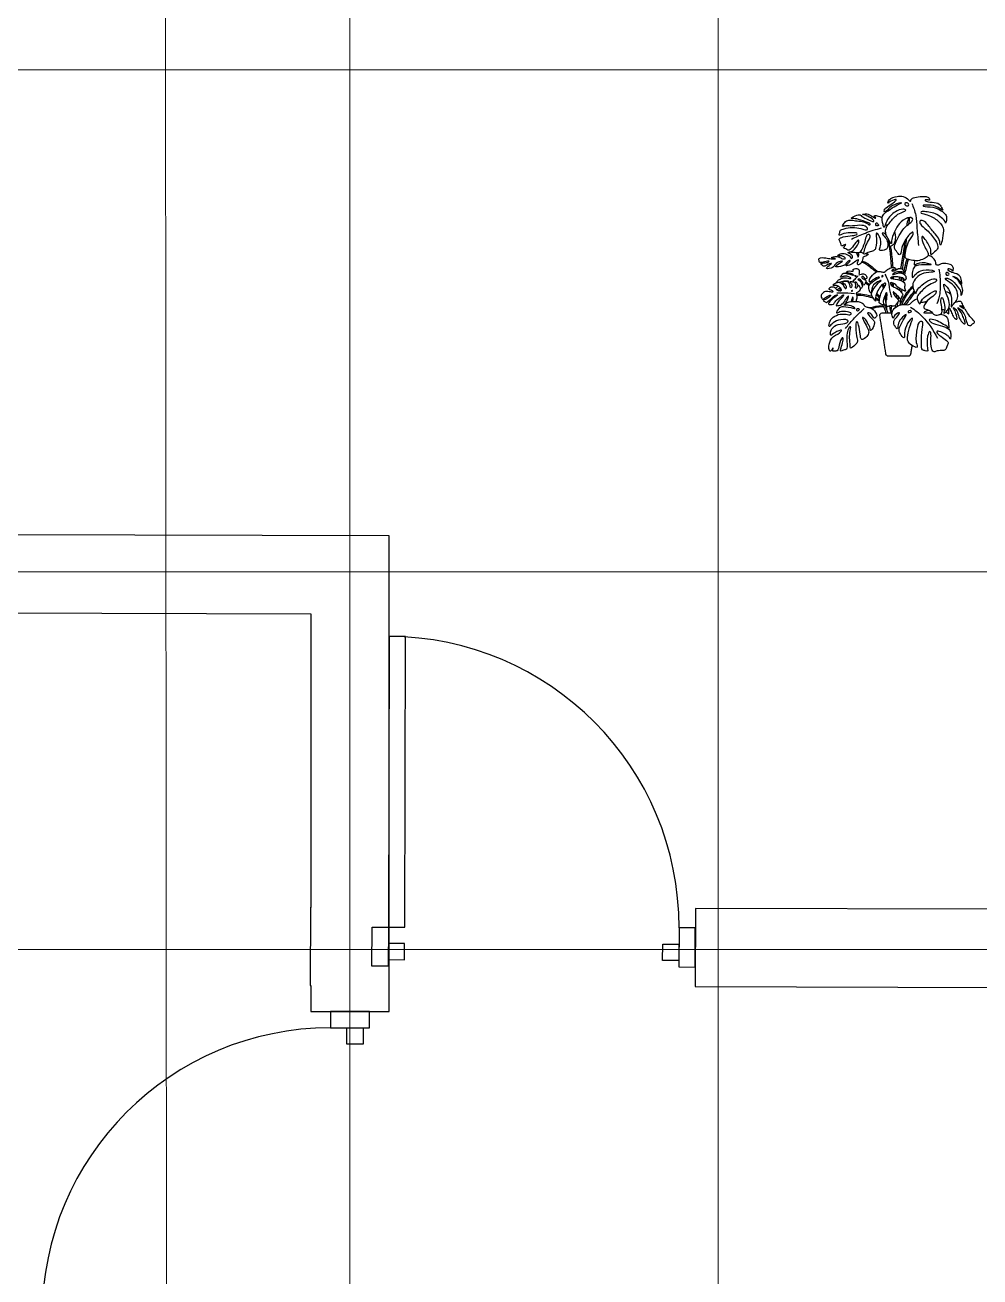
# Model space of a CAD drawing. Header units: metres. Extents: x 68508 to 226087, y -5893 to 20329.
# Drawn here: x 188840 to 191771, y 12112 to 15956 of the extents above; entities that cross this region are included whole.
import ezdxf

# ---------------------------------------------------------------- set-up
doc = ezdxf.new("R2010")
doc.units = ezdxf.units.M
doc.header["$LTSCALE"] = 0.05
for name, color, linetype, lineweight in [('A315G', 31, 'Continuous', 25), ('Acotado', 251, 'Continuous', 15), ('muro', 7, 'Continuous', 30)]:
    doc.layers.add(name, color=color, linetype=linetype, lineweight=lineweight)
doc.layers.add('Varios', color=7, linetype='Continuous')

# ---------------------------------------------------------------- blocks, each defined once
blk = doc.blocks.new('*U94')
at = {"layer": 'muro', "color": 7, "linetype": 'Continuous', "lineweight": 30}
for p, q in [((0.985, 0.12), (0.985, -0.12)), ((1.065, 0.12), (0.985, 0.12)), ((0.985, -0.12), (1.1812, -0.12))]:
    blk.add_line(p, q, dxfattribs=at)
blk = doc.blocks.new('*U95')
at = {"layer": 'muro', "color": 7, "linetype": 'Continuous', "lineweight": 30}
for p, q in [((0, 0.12), (-0.0002, 0.12)), ((1.442, 0.12), (0, 0.12)), ((1.442, 0.12), (1.442, -0.12)), ((2.375, 0.12), (1.442, 0.12)), ((2.375, -0.12), (2.375, 0.12)), ((3.5566, 0.12), (3.5547, 0.12)), ((3.5566, -0.12), (3.5566, 0.12)), ((0.0002, -0.12), (1.442, -0.12)), ((1.442, -0.12), (2.375, -0.12)), ((3.5554, -0.12), (3.5566, -0.12))]:
    blk.add_line(p, q, dxfattribs=at)
blk = doc.blocks.new('*U97')
at = {"layer": 'A315G', "color": 31, "linetype": 'Continuous', "lineweight": 25}
for points in [[(0.05, 0.12), (0.1, 0.12), (0.1, 1.0122), (0.05, 1.0122)], [(0.05, 0), (0, 0), (0, 0.12), (0.05, 0.12)], [(0.9422, 0), (0.9922, 0), (0.9922, 0.12), (0.9422, 0.12)], [(0.05, 0.02), (0.1, 0.02), (0.1, 0.07), (0.05, 0.07)], [(0.9422, 0.02), (0.8922, 0.02), (0.8922, 0.07), (0.9422, 0.07)]]:
    blk.add_lwpolyline(points, close=True, dxfattribs=at)
blk.add_arc((0.05, 0.12), 0.8922, 0, 90, dxfattribs=at)
blk = doc.blocks.new('*U98')
at = {"layer": 'muro', "color": 7, "linetype": 'Continuous', "lineweight": 30}
for p, q in [((0.15, 0.12), (0.1238, 0.12)), ((0, -0.12), (0.0035, -0.12)), ((0.0035, -0.12), (0.15, -0.12))]:
    blk.add_line(p, q, dxfattribs=at)
blk = doc.blocks.new('*U99')
at = {"layer": 'muro', "color": 7, "linetype": 'Continuous', "lineweight": 30}
for p, q in [((0.8753, 0.12), (0, 0.12)), ((0, -0.12), (1.1147, -0.12))]:
    blk.add_line(p, q, dxfattribs=at)
blk = doc.blocks.new('*U100')
at = {"layer": 'muro', "color": 7, "linetype": 'Continuous', "lineweight": 30}
for p, q in [((1.2897, 0.12), (0.1197, 0.12)), ((2.1203, 0.12), (2.1203, -0.12)), ((3.2653, 0.12), (2.1203, 0.12)), ((-0.1197, -0.12), (1.0503, -0.12)), ((2.1203, -0.12), (3.2663, -0.12))]:
    blk.add_line(p, q, dxfattribs=at)
blk = doc.blocks.new('*U111')
at = {"layer": 'A315G', "color": 31, "linetype": 'Continuous', "lineweight": 25}
for points in [[(0.05, 0.12), (0.1, 0.12), (0.1, 1.005), (0.05, 1.005)], [(0.05, 0), (0, 0), (0, 0.12), (0.05, 0.12)], [(0.935, 0), (0.985, 0), (0.985, 0.12), (0.935, 0.12)], [(0.05, 0.02), (0.1, 0.02), (0.1, 0.07), (0.05, 0.07)], [(0.935, 0.02), (0.885, 0.02), (0.885, 0.07), (0.935, 0.07)]]:
    blk.add_lwpolyline(points, close=True, dxfattribs=at)
blk.add_arc((0.05, 0.12), 0.885, 0, 90, dxfattribs=at)

msp = doc.modelspace()

# ---------------------------------------------------------------- linework, layer by layer
for p, q in [((191496.673, 15078.816), (191494.735, 15093.134)), ((191496.673, 15078.816), (191497.459, 15070.725)), ((191498.96, 15078.816), (191498.18, 15070.725)), ((191498.96, 15078.816), (191500.442, 15093.168))]:
    msp.add_line(p, q)
for centre, start, end in [((191470.132, 15063.774), 90, 189.025474), ((191488.678, 14947.017), 189.025474, 270), ((191552.648, 14947.017), 270, 350.974526)]:
    msp.add_arc(centre, 6.95, start, end)
for points, knots in [([(191557.887, 15414.888), (191556.434, 15414.444), (191548.514, 15424.208), (191531.77, 15431.609), (191517.673, 15430.36), (191491.52, 15422.793), (191487.125, 15404.741), (191497.089, 15416.553), (191521.079, 15423.713), (191503.228, 15408.067), (191482.998, 15395.619), (191477.731, 15389.565), (191476.93, 15376.541), (191493.267, 15393.767), (191504.669, 15404.458), (191540.071, 15412.836), (191514.781, 15403.518), (191498.215, 15390.128), (191466.111, 15372.482), (191473.661, 15345.16), (191477.377, 15328.014), (191483.497, 15358.62), (191510.098, 15383.753), (191532.23, 15392.124), (191548.719, 15387.92), (191531.875, 15380.475), (191514.001, 15373.653), (191493.003, 15346.853), (191481.54, 15333.279), (191481.66, 15316.284), (191485.45, 15307.147), (191500.779, 15277.407), (191498.57, 15297.006), (191512.583, 15330.606), (191526.547, 15351.324), (191554.332, 15369.016), (191569.646, 15359.27), (191555.031, 15344.865), (191536.017, 15334.153), (191511.349, 15287.495), (191507.126, 15270.629), (191514.246, 15261.736), (191525.416, 15247.05), (191529.109, 15257.361), (191531.82, 15280.992), (191549.92, 15307.869), (191566.376, 15323.75), (191567.665, 15310.784), (191549.415, 15290.535), (191543.014, 15257.247), (191540.26, 15241.703), (191546.584, 15236.881), (191561.18, 15234.205), (191581.272, 15229.981), (191598.703, 15237.848), (191613.917, 15244.849), (191612.083, 15259.215), (191601.011, 15274.009), (191592.419, 15297.968), (191593.59, 15310.113), (191604.994, 15295.49), (191624.068, 15269.289), (191619.4, 15247.275), (191626.018, 15254.431), (191640.119, 15264.346), (191644.101, 15276.87), (191635.264, 15295.972), (191610.262, 15327.038), (191587.558, 15341.842), (191585.063, 15356.962), (191599.751, 15355.895), (191612.853, 15341.178), (191633.149, 15313.419), (191648.426, 15300.023), (191649.069, 15271.92), (191656.366, 15296.372), (191660.248, 15323.806), (191657.963, 15339.878), (191632.858, 15364.597), (191609.911, 15372.892), (191596.804, 15375.743), (191587.06, 15380.645), (191595.739, 15383.694), (191609.628, 15382.325), (191630.65, 15378.631), (191648.242, 15369.174), (191664.896, 15354.68), (191666.001, 15344.172), (191670.11, 15361.507), (191667.399, 15375.227), (191651.235, 15386.408), (191628.961, 15399.847), (191598.606, 15396.701), (191595.615, 15403.343), (191611.543, 15402.238), (191634.093, 15403.533), (191661.538, 15382.054), (191652.672, 15396.992), (191644.472, 15411.742), (191619.166, 15411.234), (191604.214, 15414.555), (191601.197, 15419.958), (191612.415, 15419.021), (191617.565, 15416.939), (191616.074, 15426.294), (191605.343, 15429.589), (191587.721, 15429.795), (191567.428, 15426.052), (191559.066, 15420.444), (191558.806, 15415.169), (191557.887, 15414.888)], [0, 0, 0, 0, 0.28552314, 0.64878967, 0.9693556, 1.40367931, 1.67173117, 1.9438295, 2.29021522, 2.60299397, 3.03272804, 3.27415555, 3.49231396, 3.82856821, 4.21907285, 4.61839326, 4.92685162, 5.35317545, 5.82667077, 6.25713547, 6.51173692, 6.89577999, 7.4205958, 7.83342828, 8.09286381, 8.37831026, 8.76608238, 9.24972598, 9.60562481, 9.92430537, 10.22383935, 10.63542815, 10.88818164, 11.40329862, 11.84279627, 12.30236966, 12.57939232, 12.9048741, 13.31649896, 13.92115821, 14.25512108, 14.5382091, 14.85802927, 15.06374702, 15.47512473, 15.97541758, 16.31592807, 16.52813293, 16.96650837, 17.46516905, 17.77831632, 17.98608238, 18.30704153, 18.68652345, 19.05514928, 19.37708858, 19.6602043, 20.02958316, 20.46151535, 20.67907811, 20.97950612, 21.48330447, 21.81075151, 21.99682086, 22.35255506, 22.63785548, 23.00970358, 23.54777911, 23.98719974, 24.25030013, 24.51390978, 24.88946696, 25.38159362, 25.77807072, 26.11987282, 26.441075, 26.90378118, 27.23426471, 27.72023042, 28.13841747, 28.45439163, 28.67746608, 28.87096184, 29.19285215, 29.57843274, 29.96329429, 30.3581806, 30.54252864, 30.83668073, 31.15663147, 31.51276708, 31.95505723, 32.40001237, 32.53913165, 32.82881201, 33.26531032, 33.67571137, 33.91943723, 34.26470856, 34.67895406, 35.00525298, 35.14441893, 35.40259275, 35.57320029, 35.78149692, 36.04984254, 36.40910634, 36.792502, 37.04986115, 37.23025908, 37.23025908, 37.23025908, 37.23025908]), ([(191484.533, 15309.743), (191482.439, 15313.676), (191474.059, 15319.286), (191469.861, 15315.119), (191482.062, 15303.049), (191489.361, 15289.621), (191489.106, 15273.047), (191483.37, 15265.077), (191463.633, 15261.196), (191462.416, 15269.121), (191470.633, 15282.297), (191463.349, 15311.958), (191451.448, 15319.519), (191454.733, 15300.117), (191453.259, 15274.606), (191448.735, 15264.746), (191441.151, 15260.108), (191427.678, 15258.544), (191411.632, 15248.771), (191416.989, 15261.364), (191419.895, 15279.732), (191432.459, 15297.342), (191436.371, 15310.808), (191426.78, 15314.764), (191420.413, 15304.739), (191417.939, 15285.996), (191407.003, 15262.202), (191400.536, 15255.546), (191391.441, 15257.058), (191371.157, 15257.193), (191383.965, 15262.959), (191400.763, 15283.866), (191399.802, 15296.835), (191394.556, 15294.11), (191383.468, 15278.78), (191371.553, 15262.426), (191365.574, 15264.766), (191360.787, 15268.943), (191350.165, 15270.824), (191355.378, 15275.871), (191363.255, 15285.469), (191350.282, 15277.634), (191345.249, 15277.081), (191344.405, 15285.037), (191340.154, 15293.888), (191337.659, 15299.066), (191353.196, 15307.408), (191377.909, 15309.008), (191394.208, 15310.611), (191394.634, 15319.359), (191379.181, 15316.835), (191355.028, 15319.064), (191336.337, 15306.391), (191341.464, 15317.203), (191341.212, 15327.309), (191356.065, 15330.439), (191379.759, 15336.611), (191405.318, 15331.537), (191417.208, 15326.798), (191429.155, 15325.877), (191423.005, 15339.52), (191401.93, 15342.041), (191374.219, 15337.489), (191360.245, 15340.024), (191347.463, 15336.061), (191351.649, 15342.549), (191357.912, 15353.901), (191373.452, 15358.739), (191389.644, 15353.775), (191409.53, 15354.346), (191426.017, 15346.32), (191433.651, 15340.203), (191436.283, 15346.228), (191424.227, 15349.235), (191399.914, 15360.323), (191381.872, 15361.89), (191373.183, 15362.364), (191389.095, 15370.889), (191404.66, 15375.148), (191409.095, 15366.901), (191421.739, 15361.981), (191447.931, 15348.644), (191444.903, 15359.11), (191426.491, 15369.125), (191417.281, 15373.641), (191406.944, 15373.571), (191426.898, 15378.62), (191438.771, 15368.848), (191455.48, 15359.726), (191448.78, 15367.669), (191442.7, 15370.766), (191458.291, 15370.914), (191466.827, 15366.987), (191471.225, 15363.857)], [0, 0, 0, 0, 0.30669051, 0.44525184, 0.77073468, 1.11401689, 1.43948307, 1.69967822, 2.04676139, 2.22980946, 2.55473526, 3.01667493, 3.24831627, 3.56700523, 4.00822394, 4.27304693, 4.5068317, 4.83305102, 5.13722289, 5.36830731, 5.74419465, 6.14147459, 6.42713378, 6.64316264, 6.90119942, 7.27867936, 7.70774259, 7.94156505, 8.2051747, 8.52558116, 8.75106227, 9.20296589, 9.45837841, 9.60667871, 9.98390718, 10.35209055, 10.52983187, 10.750384, 10.98752733, 11.18293778, 11.40993854, 11.67489648, 11.84960622, 12.06815101, 12.33799964, 12.50768853, 12.82792672, 13.26854099, 13.58626962, 13.76097936, 14.05773881, 14.49929492, 14.82509703, 15.04028997, 15.29631887, 15.59532761, 16.01930257, 16.44415883, 16.75515546, 16.98930173, 17.24314578, 17.62552028, 18.07251884, 18.40297451, 18.65637166, 18.82850276, 19.1337461, 19.45769695, 19.80037393, 20.17518135, 20.53955859, 20.77040437, 20.91737659, 21.18150621, 21.6303177, 21.99662818, 22.16303293, 22.47534591, 22.81097021, 23.03057897, 23.3603302, 23.77270201, 23.9514251, 24.33897286, 24.62979412, 24.81008872, 25.11241206, 25.4776748, 25.77152812, 25.97503688, 26.14136334, 26.41590442, 26.75346299, 26.75346299, 26.75346299, 26.75346299]), ([(191543.913, 15401.898), (191541.307, 15403.415), (191537.829, 15409.113), (191548.369, 15410.996), (191552.764, 15407.153), (191553.697, 15399.999), (191546.756, 15400.244), (191543.913, 15401.898)], [0, 0, 0, 0, 0.22113563, 0.45132466, 0.65130587, 0.83772544, 1.07893828, 1.07893828, 1.07893828, 1.07893828]), ([(191562.151, 15408.246), (191567.383, 15396.601), (191576.185, 15371.74), (191577.683, 15330.815), (191581.21, 15296.58), (191582.505, 15279.271)], [0, 0, 0, 0, 0.51916057, 1.05569564, 1.66104511, 1.66104511, 1.66104511, 1.66104511]), ([(191458.395, 15344.372), (191457.233, 15346.105), (191455.261, 15349.52), (191450.944, 15346.745), (191452.839, 15337.154), (191461.795, 15339.768), (191459.448, 15342.803), (191458.395, 15344.372)], [0, 0, 0, 0, 0.193788747, 0.345397834, 0.575578202, 0.775032009, 0.95043143, 0.95043143, 0.95043143, 0.95043143]), ([(191481.909, 15346.041), (191482.144, 15344.439), (191481.818, 15341.895), (191485.191, 15339.764), (191486.703, 15338.976)], [0, 0, 0, 0, 0.184923797, 0.290273175, 0.290273175, 0.290273175, 0.290273175]), ([(191551.831, 15364.317), (191550.235, 15357.981), (191548.652, 15353.093), (191546.838, 15341.59), (191546.532, 15339.535)], [0, 0, 0, 0, 0.371385929, 0.44505129, 0.44505129, 0.44505129, 0.44505129]), ([(191377.541, 15298.261), (191391.2, 15305.36), (191419.299, 15318.136), (191452.416, 15328.543), (191469.234, 15332.621)], [0, 0, 0, 0, 0.5700832, 1.17452342, 1.17452342, 1.17452342, 1.17452342]), ([(191488.511, 15301.466), (191491.005, 15288.122), (191494.41, 15270.33), (191498.122, 15229.796), (191499.312, 15210.517)], [0, 0, 0, 0, 0.535343553, 0.961060968, 0.961060968, 0.961060968, 0.961060968]), ([(191508.79, 15320.348), (191510.091, 15317.148), (191512.822, 15305.819), (191511.042, 15287.679), (191504.007, 15278.831), (191492.862, 15274.1), (191494.644, 15280.854), (191494.309, 15287.283), (191494.236, 15290.743)], [0.79645115, 0.79645115, 0.79645115, 0.79645115, 0.97019328, 1.36566146, 1.6506867, 1.89468382, 2.08018352, 2.30045696, 2.30045696, 2.30045696, 2.30045696]), ([(191533.435, 15205.602), (191534.686, 15214.571), (191539.81, 15251.183), (191544.166, 15281.709), (191547.201, 15302.706)], [0.795467724, 0.795467724, 0.795467724, 0.795467724, 0.993806665, 1.627540528, 1.627540528, 1.627540528, 1.627540528]), ([(191496.732, 15276.104), (191497.56, 15271.618), (191500.094, 15255.984), (191502.583, 15229.145), (191503.797, 15211.594)], [0.258091072, 0.258091072, 0.258091072, 0.258091072, 0.472242574, 0.950241616, 0.950241616, 0.950241616, 0.950241616]), ([(191540.749, 15293.207), (191539.761, 15284.885), (191536.113, 15254.767), (191532.616, 15237.419), (191528.572, 15212.279), (191527.976, 15208.512)], [0.882864952, 0.882864952, 0.882864952, 0.882864952, 1.102868955, 1.703567402, 1.802773706, 1.802773706, 1.802773706, 1.802773706]), ([(191411.542, 15238.877), (191411.17, 15233.495), (191407.272, 15223.876), (191395.986, 15216.256), (191394.727, 15225.633), (191401.352, 15238.156), (191388.056, 15229.512), (191378.086, 15220.526), (191355.847, 15213.015), (191367.46, 15224.87), (191376.025, 15234.013), (191365.055, 15231.63), (191359.913, 15221.423), (191351.044, 15215.259), (191323.482, 15210.473), (191335.782, 15222.745), (191355.127, 15231.86), (191340.554, 15230.808), (191325.245, 15221.707), (191322.38, 15209.585), (191296.558, 15205.621), (191304.36, 15215.269), (191320.496, 15225.582), (191307.118, 15222.398), (191295.582, 15215.229), (191291.142, 15214.671), (191287.502, 15218.784), (191279.069, 15223.412), (191292.937, 15225.759), (191301.855, 15226.139), (191313.286, 15231.051), (191293.092, 15229.848), (191280.559, 15224.588), (191278.144, 15229.966), (191274.582, 15243.131), (191300.406, 15240.813), (191311.493, 15237.41), (191337.296, 15237.736), (191307.08, 15241.325), (191328.327, 15245.344), (191339.2, 15245.035), (191348.285, 15236.885), (191363.264, 15237.258), (191348.148, 15249.275), (191328.74, 15246.217), (191344.324, 15254.36), (191358.575, 15255.093), (191374.143, 15245.381), (191375.675, 15238.021), (191381.878, 15240.781), (191378.81, 15252.784), (191361.987, 15255.52), (191371.849, 15259.251), (191377.204, 15260.653), (191378.695, 15260.929)], [0, 0, 0, 0, 0.28793494, 0.50992063, 0.69484529, 0.91477452, 1.13089226, 1.4325223, 1.70819103, 1.94005945, 2.15821523, 2.33631597, 2.57496644, 2.82645093, 3.14464865, 3.37511509, 3.6639441, 3.85853082, 4.16269229, 4.41396911, 4.71977892, 4.91177334, 5.18182621, 5.37435109, 5.65233258, 5.78870304, 5.95915905, 6.13254394, 6.3516592, 6.59729735, 6.77298213, 7.04401717, 7.30802784, 7.45954606, 7.67635802, 7.9950671, 8.29106653, 8.54974871, 8.80746201, 9.04775636, 9.30357502, 9.55393747, 9.76150905, 10.02441796, 10.28468306, 10.50762062, 10.79418269, 11.09122919, 11.26134041, 11.40187136, 11.63156659, 11.87043156, 12.07643628, 12.15860288, 12.15860288, 12.15860288, 12.15860288]), ([(191391.568, 15256.675), (191393.348, 15254.313), (191396.067, 15248.097), (191396.853, 15239.443), (191400.817, 15249.153), (191397.846, 15254.667), (191397.452, 15256.338)], [27.228335928, 27.228335928, 27.228335928, 27.228335928, 27.39311547, 27.569931554, 27.765364717, 27.908058355, 27.908058355, 27.908058355, 27.908058355]), ([(191408.232, 15227.981), (191411.288, 15227.358), (191422.165, 15223.99), (191440.181, 15207.054), (191451.192, 15199.523), (191454.045, 15197.171)], [0.163455678, 0.163455678, 0.163455678, 0.163455678, 0.355276091, 0.843244467, 1.037652249, 1.037652249, 1.037652249, 1.037652249]), ([(191409.642, 15230.875), (191412.078, 15230.528), (191419.703, 15228.726), (191430.463, 15221.13), (191447.668, 15206.472), (191455.285, 15200.577), (191457.87, 15198.607)], [0.18393767, 0.18393767, 0.18393767, 0.18393767, 0.33597992, 0.67209853, 1.09146142, 1.30675421, 1.30675421, 1.30675421, 1.30675421]), ([(191427.613, 15249.88), (191425.4, 15248.504), (191421.242, 15245.693), (191412.532, 15244.466), (191411.775, 15240.476), (191411.542, 15238.877)], [14.226662916, 14.226662916, 14.226662916, 14.226662916, 14.42677371, 14.627590991, 14.785184829, 14.785184829, 14.785184829, 14.785184829]), ([(191420.559, 15254.09), (191422.407, 15253.809), (191426.11, 15253.344), (191430.658, 15252.016), (191428.316, 15250.324), (191427.613, 15249.88)], [13.775874404, 13.775874404, 13.775874404, 13.775874404, 13.930864669, 14.094157504, 14.226662916, 14.226662916, 14.226662916, 14.226662916]), ([(191538.109, 15200.401), (191539.022, 15204.269), (191542.613, 15219.12), (191545.462, 15229.521), (191547.702, 15237.263)], [0.731953671, 0.731953671, 0.731953671, 0.731953671, 0.844477075, 1.189672497, 1.189672497, 1.189672497, 1.189672497]), ([(191540.809, 15188.202), (191542.474, 15196.413), (191546.752, 15216.501), (191549.818, 15228.198), (191551.953, 15236.036)], [1.028108255, 1.028108255, 1.028108255, 1.028108255, 1.267402014, 1.651605764, 1.651605764, 1.651605764, 1.651605764]), ([(191570.924, 15232.416), (191570.151, 15229.849), (191569.758, 15225.269), (191568.926, 15215.586), (191581.067, 15227.716), (191607.697, 15226.942), (191627.17, 15219.077), (191607.252, 15219.683), (191575.117, 15219.496), (191565.524, 15208.43), (191563, 15190.373), (191563.354, 15175.796), (191576.244, 15195.56), (191593.963, 15204.937), (191630.285, 15204.28), (191632.113, 15195.968), (191603.732, 15197.563), (191580.094, 15185.135), (191564.997, 15166.843), (191564.774, 15148.599), (191574.935, 15125.997), (191577.255, 15142.661), (191593.457, 15157.718), (191615.524, 15174.975), (191636.739, 15177.829), (191639.277, 15168.672), (191625.205, 15162.919), (191605.305, 15153.09), (191580.418, 15126.907), (191577.45, 15118.283), (191579.999, 15109.569), (191586.825, 15094.836), (191591.778, 15112.987), (191609.215, 15126.79), (191640.498, 15145.596), (191635.335, 15127.262), (191615.072, 15116.522), (191596.257, 15092.65), (191601.075, 15082.958), (191620.634, 15080.658), (191630.669, 15062.4), (191647.516, 15065.912), (191657.3, 15071.446), (191652.626, 15095.771), (191650.611, 15113.662), (191655.836, 15122.382), (191659.713, 15106.638), (191666.702, 15083.858), (191656.52, 15066.495), (191670.051, 15077.111), (191678.027, 15086.507), (191678.141, 15110.984), (191665.042, 15137.64), (191661.078, 15152.554), (191658.813, 15164.233), (191679.176, 15143.649), (191684.528, 15117.317), (191684.1, 15098.495), (191681.515, 15086.041), (191692.102, 15101.614), (191703.785, 15112.989), (191704.036, 15132.337), (191695.27, 15155.706), (191668.053, 15171.341), (191663.291, 15180.418), (191684.966, 15176.01), (191700.568, 15153.249), (191714.121, 15141.062), (191710.972, 15119.647), (191720.626, 15137.173), (191716.981, 15154.775), (191709.03, 15163.448), (191704.078, 15175.375), (191682.668, 15185.426), (191699.001, 15181.864), (191708.93, 15172.092), (191717.272, 15153.23), (191714.899, 15177.587), (191706.332, 15191.221), (191685.768, 15194.919), (191673.528, 15201.99), (191672.16, 15210.229), (191686.352, 15205.818), (191688.48, 15196.948), (191691.419, 15210.004), (191686.155, 15218.738), (191672.457, 15223.535), (191652.269, 15224.525), (191644.889, 15217.277), (191635.933, 15218.676), (191637.12, 15227.691), (191629.151, 15241.974), (191618.246, 15247.504), (191612.444, 15248.943)], [0, 0, 0, 0, 0.23789321, 0.43676195, 0.71728725, 1.1738672, 1.47450602, 1.76618575, 2.25323476, 2.55387358, 2.92170659, 3.15983687, 3.49181775, 3.90211395, 4.38400748, 4.52825816, 4.94009892, 5.38969255, 5.77978917, 6.14936895, 6.49321807, 6.74273186, 7.14567627, 7.60319006, 7.95858775, 8.1501496, 8.44726772, 8.86411948, 9.3618759, 9.60077475, 9.86070167, 10.13435643, 10.41472235, 10.85085309, 11.28953032, 11.54001328, 11.96189566, 12.40730475, 12.63525782, 12.99091977, 13.35356642, 13.67440857, 13.929088, 14.3326173, 14.70324987, 14.89424608, 15.17782696, 15.61537736, 15.90086997, 16.16742815, 16.47250865, 16.8735334, 17.33581621, 17.67684162, 17.87302055, 18.25383123, 18.71093369, 19.08530461, 19.29845313, 19.59713413, 19.95067832, 20.29995228, 20.71943753, 21.18852336, 21.37417405, 21.70674962, 22.15828526, 22.52365234, 22.81877909, 23.10096097, 23.46419241, 23.74358782, 24.05935412, 24.38799525, 24.62756269, 24.97731567, 25.262638, 25.58929322, 25.93471208, 26.31188071, 26.62361784, 26.7965011, 27.08618202, 27.2758385, 27.52328704, 27.78730737, 28.10401717, 28.47511131, 28.73677163, 28.94907331, 29.17694305, 29.50867046, 29.86390193, 29.86390193, 29.86390193, 29.86390193]), ([(191331.821, 15163.805), (191332.085, 15165.89), (191333.01, 15170.659), (191343.209, 15176.17), (191355.675, 15181.615), (191373.867, 15176.304), (191375.281, 15179.732), (191368.946, 15183.047), (191355.82, 15186.079), (191347.876, 15181.706), (191341.838, 15180.471), (191347.406, 15188.993), (191352.694, 15194.986), (191365.695, 15192.547), (191377.056, 15188.882), (191384.474, 15186.746), (191381.277, 15190.461), (191374.57, 15193.328), (191366.379, 15195.146), (191358.811, 15195.288), (191364.638, 15198.576), (191366.55, 15201.255), (191375.285, 15200.333), (191385.687, 15200.103), (191379.352, 15204.114), (191385.728, 15207.657), (191393.551, 15209.11), (191401.189, 15206.123), (191401.414, 15193.764), (191398.664, 15187.302), (191407.944, 15191.91), (191416.94, 15192.683), (191423.805, 15184.944), (191424.534, 15179.659), (191423.525, 15177.204), (191420.068, 15175.474), (191418.577, 15174.896), (191418.007, 15177.472), (191414.093, 15184.723), (191409.974, 15183.812), (191408.226, 15182.39), (191409.962, 15177.617), (191412.908, 15176.342), (191420.283, 15174.276), (191422.067, 15168.571), (191418.271, 15161.055), (191415.001, 15155.693), (191413.046, 15160.967), (191409.652, 15169.018), (191405.218, 15173.745), (191399.668, 15176.445), (191395.23, 15174.532), (191403.936, 15171.451), (191409.424, 15159.862), (191410.763, 15153.676), (191409.702, 15149.944), (191406.553, 15147.343), (191404.755, 15146.685)], [0, 0, 0, 0, 0.21064358, 0.48364998, 0.80675357, 1.15226625, 1.25648177, 1.46334758, 1.77391974, 2.03094916, 2.18311417, 2.41239751, 2.65008255, 2.94176888, 3.2508565, 3.43760941, 3.57250761, 3.80443819, 4.06349875, 4.24231656, 4.41320289, 4.56605434, 4.82137147, 5.04535644, 5.19820789, 5.38769163, 5.63256711, 5.85085375, 6.14011155, 6.31237979, 6.54047328, 6.79609871, 7.05332865, 7.24005663, 7.37054449, 7.53394262, 7.62393604, 7.74797116, 7.98239239, 8.13682532, 8.24980104, 8.42335183, 8.57687144, 8.80005623, 8.98830601, 9.23756265, 9.41320256, 9.57413306, 9.82908169, 10.04531786, 10.25092221, 10.38128889, 10.59486532, 10.90158589, 11.10906142, 11.26623651, 11.46728472, 11.46728472, 11.46728472, 11.46728472]), ([(191380.738, 15166.9), (191384.024, 15170.877), (191390.748, 15178.706), (191395.617, 15184.058), (191398.075, 15186.711)], [0, 0, 0, 0, 0.330032232, 0.606358385, 0.606358385, 0.606358385, 0.606358385]), ([(191386.386, 15186.724), (191391.811, 15186.812), (191393.141, 15181.633), (191387.238, 15185.178), (191386.386, 15186.724)], [0, 0, 0, 0, 0.306174353, 0.664778171, 0.664778171, 0.664778171, 0.664778171]), ([(191472.845, 15197.297), (191469.536, 15197.696), (191461.912, 15201.005), (191446.251, 15194.527), (191430.2, 15174.482), (191432.527, 15170.802), (191432.523, 15163.365), (191438.501, 15170.921), (191457.561, 15182.448), (191465.803, 15181.267), (191450.097, 15174.093), (191428.78, 15158.553), (191430.168, 15144.217), (191436.721, 15127.457), (191440.047, 15152.481), (191449.155, 15164.57), (191472.752, 15174), (191460.832, 15166.254), (191446.013, 15147.184), (191437.41, 15132.306), (191439.245, 15124.913), (191443.867, 15117.799), (191452.866, 15103.038), (191449.49, 15121.085), (191457.475, 15141.384), (191467.693, 15156.227), (191481.064, 15165.194), (191483.605, 15158.694), (191472.284, 15142.819), (191465.139, 15127.732), (191462.014, 15105.587), (191462.272, 15101.027), (191469.772, 15097.64), (191476.916, 15096.004), (191472.822, 15106.352), (191477.577, 15119.835), (191486.064, 15141.681), (191486.953, 15118.356), (191482.507, 15105.15), (191483.889, 15088.709), (191495.034, 15094.634), (191505.887, 15091.819), (191514.102, 15095.628), (191517.675, 15105.045), (191524.836, 15107.338), (191514.704, 15119.511), (191505.815, 15128.661), (191503.191, 15140.08), (191515.26, 15127.717), (191525.838, 15118.682), (191527.445, 15109.072), (191531.23, 15123.426), (191536.75, 15127.366), (191528.356, 15137.921), (191519.046, 15147.203), (191498.99, 15154.363), (191493.301, 15167.641), (191511.941, 15161.736), (191521.775, 15147.125), (191533.099, 15143.155), (191545.65, 15135.234), (191538.191, 15149.559), (191543.044, 15161.132), (191531.72, 15172.355), (191506.543, 15176.202), (191494.442, 15177.475), (191501.515, 15182.9), (191518.864, 15182.693), (191538.874, 15180.018), (191541.472, 15168.14), (191545.971, 15179.865), (191541.341, 15190.032), (191526.261, 15196.279), (191513.432, 15192.606), (191501.343, 15187.989), (191505.732, 15193.206), (191518.659, 15199.898), (191534.297, 15197.257), (191543.078, 15195.164), (191536.165, 15202.316), (191530.378, 15209.9), (191518.426, 15207.543), (191509.152, 15200.462), (191499.856, 15199.372), (191502.479, 15205.234), (191509.846, 15205.337), (191514.974, 15207.406), (191508.611, 15212.632), (191498.611, 15211.014), (191484.839, 15204.13), (191481.073, 15197.788), (191475.655, 15196.958), (191472.845, 15197.297)], [0, 0, 0, 0, 0.27252097, 0.61855021, 1.02639433, 1.19293531, 1.37332548, 1.58333933, 1.99630038, 2.15854137, 2.45874197, 2.89185327, 3.20819337, 3.47292802, 3.81176428, 4.17844756, 4.52529908, 4.73906514, 5.17425168, 5.51633045, 5.72710015, 5.99086064, 6.26656724, 6.53818318, 6.94335899, 7.3140675, 7.61446769, 7.77184359, 8.12986485, 8.49894405, 8.88472827, 9.04915909, 9.286346, 9.47218971, 9.70124871, 10.04899521, 10.36712378, 10.67745212, 11.03010648, 11.31568411, 11.56691934, 11.84846778, 12.08834054, 12.34855346, 12.53215997, 12.83112533, 13.15869006, 13.36368355, 13.65452123, 13.99650979, 14.17458594, 14.44769501, 14.65537693, 14.93131117, 15.24921209, 15.63895248, 15.87495659, 16.18201347, 16.54109279, 16.84499701, 17.09403387, 17.3606189, 17.65114873, 17.95654223, 18.3950519, 18.63543649, 18.81801361, 19.17948788, 19.55190918, 19.76463827, 19.99672067, 20.2740444, 20.59639353, 20.91959118, 21.17256236, 21.32177908, 21.64398927, 21.99052708, 22.18098507, 22.39699327, 22.65745213, 22.93006621, 23.23017385, 23.44331954, 23.60069544, 23.83344866, 23.99288013, 24.18839156, 24.45904896, 24.78550335, 25.00609062, 25.23761439, 25.23761439, 25.23761439, 25.23761439]), ([(191470.78, 15181.258), (191469.966, 15181.32), (191469.374, 15184.119), (191471.852, 15187.334), (191475.257, 15184.76), (191471.842, 15181.177), (191470.78, 15181.258)], [0, 0, 0, 0, 0.138294517, 0.292462224, 0.424516469, 0.605096606, 0.605096606, 0.605096606, 0.605096606]), ([(191479.45, 15191.301), (191483.475, 15184.057), (191491.062, 15169.887), (191494.741, 15134.61), (191498.467, 15124.982), (191500.106, 15120.063)], [0, 0, 0, 0, 0.41827468, 0.90835849, 1.23924178, 1.23924178, 1.23924178, 1.23924178]), ([(191645.037, 15206.641), (191646.599, 15198.414), (191649.354, 15182.381), (191650.383, 15129.145), (191643.289, 15109.696), (191639.439, 15099.784)], [0, 0, 0, 0, 0.42046341, 1.02103475, 1.49485402, 1.49485402, 1.49485402, 1.49485402]), ([(191666.558, 15190.47), (191665.817, 15192.389), (191667.569, 15198.804), (191679.921, 15190.763), (191672.184, 15186.428), (191667.354, 15188.407), (191666.558, 15190.47)], [0, 0, 0, 0, 0.199160402, 0.455303032, 0.64887262, 0.862897429, 0.862897429, 0.862897429, 0.862897429]), ([(191391.571, 15107.191), (191392.085, 15109.856), (191394.087, 15115.812), (191394.654, 15120.529), (191394.095, 15125.743), (191393.435, 15127.643), (191391.089, 15133.513), (191399.464, 15138.069), (191405.349, 15143.25), (191404.644, 15149.517), (191398.356, 15159.817), (191394.956, 15151.965), (191389.54, 15144.157), (191389.374, 15152.933), (191391.666, 15165.179), (191379.236, 15167.247), (191370.835, 15168.002), (191377.577, 15160.443), (191379.024, 15155.243), (191375.915, 15147.795), (191373.163, 15150.449), (191372.611, 15161.257), (191364.298, 15170.146), (191355.33, 15167.759), (191345.581, 15167.043), (191358.031, 15161.188), (191361.281, 15152.09), (191360.875, 15145.089), (191357.14, 15147.125), (191354.84, 15155.05), (191344.934, 15164.347), (191336.063, 15165.981), (191323.824, 15160.75), (191317.464, 15156.161), (191328.729, 15158.583), (191337.93, 15154.553), (191342.619, 15148.755), (191346.288, 15143.111), (191345.545, 15137.625), (191339.462, 15139.791), (191334.808, 15139.767), (191328.853, 15146.696), (191323.683, 15151.528), (191315.592, 15151.209), (191312.446, 15150.399), (191307.573, 15146.068), (191306.91, 15143.997), (191313.699, 15142.248), (191320.626, 15140.082), (191320.505, 15135.427), (191315.336, 15135.449), (191300.231, 15139.289), (191288.826, 15134.288), (191281.642, 15123.602), (191285.845, 15117.445), (191287.483, 15111.896), (191296.977, 15119.762), (191316.269, 15129.897), (191309.611, 15119.723), (191299.155, 15112.761), (191286.395, 15111.413), (191296.86, 15105.798), (191299.301, 15103.239), (191303.194, 15105.091), (191319.37, 15119.734), (191326.959, 15126.852), (191338.065, 15128.592), (191325.922, 15120.7), (191313.657, 15110.732), (191303.543, 15098.447), (191313.924, 15097.142), (191322.769, 15097.367), (191326.177, 15107.371), (191340.012, 15118.371), (191355.611, 15131.145), (191350.644, 15118.722), (191337.7, 15109.86), (191332.504, 15100.835), (191329.996, 15095.606), (191329.988, 15093.399), (191335.05, 15094.258), (191342.471, 15094.977), (191345.475, 15096.054), (191348.795, 15098.683), (191349.967, 15100.308)], [-17.59510601, -17.59510601, -17.59510601, -17.59510601, -17.52491719, -17.22376578, -17.22376578, -17.07524724, -16.88761715, -16.6419863, -16.41319085, -16.20465818, -15.95575979, -15.74661987, -15.52854625, -15.3334736, -15.05281584, -14.77350969, -14.57987984, -14.3586871, -14.14791843, -13.9383737, -13.82165541, -13.5471431, -13.27156975, -13.01314956, -12.81607004, -12.56308651, -12.28801354, -12.09912914, -11.97129052, -11.73047634, -11.42674319, -11.17907473, -10.86603231, -10.69631818, -10.46226992, -10.18943919, -9.9617152, -9.74424801, -9.58178663, -9.39249535, -9.20970992, -8.96416219, -8.73854891, -8.51209658, -8.35329315, -8.14389158, -8.04772121, -7.83594365, -7.61052998, -7.46855715, -7.30053494, -6.97100071, -6.67492095, -6.39529076, -6.17697291, -6.01701172, -5.73462372, -5.3914367, -5.18896299, -4.86482012, -4.63147987, -4.39597238, -4.23840429, -4.0855074, -3.69527145, -3.39970377, -3.19621428, -2.94563076, -2.5749545, -2.29286011, -2.07179687, -1.83035744, -1.58074241, -1.20513495, -0.89256808, -0.67258459, -0.33001638, 0, 0, 0.12210439, 0.29580701, 0.52846216, 0.68089827, 0.88653543, 0.88653543, 0.88653543, 0.88653543]), ([(191328.181, 15147.171), (191330.371, 15149.396), (191332.498, 15151.526), (191336.392, 15153.989), (191336.994, 15154.355)], [0, 0, 0, 0, 0.256691399, 0.300968064, 0.300968064, 0.300968064, 0.300968064]), ([(191331.917, 15143.24), (191333.966, 15144.457), (191337.68, 15146.29), (191341.427, 15147.56), (191343.005, 15148.003)], [0, 0, 0, 0, 0.224310406, 0.383131556, 0.383131556, 0.383131556, 0.383131556]), ([(191340.528, 15164.887), (191342.779, 15166.471), (191347.506, 15169.486), (191362.452, 15171.696), (191369.799, 15168.91), (191368.952, 15164.558)], [0, 0, 0, 0, 0.31184768, 0.73641833, 1.0471456, 1.0471456, 1.0471456, 1.0471456]), ([(191348.849, 15160.305), (191349.455, 15160.554), (191351.537, 15161.37), (191353.249, 15161.9), (191354.421, 15162.205)], [0.561820919, 0.561820919, 0.561820919, 0.561820919, 0.604056533, 0.712176559, 0.712176559, 0.712176559, 0.712176559]), ([(191386.558, 15165.234), (191390.126, 15169.045), (191394.877, 15163.018), (191396.124, 15157.841), (191396.265, 15154.89)], [0, 0, 0, 0, 0.35595224, 0.738240285, 0.738240285, 0.738240285, 0.738240285]), ([(191526.693, 15096.11), (191529.935, 15104.95), (191537.553, 15122.333), (191555.133, 15145.241), (191565.45, 15155.086)], [0, 0, 0, 0, 0.445841744, 0.994531834, 0.994531834, 0.994531834, 0.994531834]), ([(191532.481, 15097.349), (191534.868, 15103.971), (191540.02, 15117.155), (191556.122, 15140.782), (191565.918, 15150.963)], [0, 0, 0, 0, 0.385504088, 0.931656846, 0.931656846, 0.931656846, 0.931656846]), ([(191417.592, 15092.232), (191416.652, 15095.641), (191409.614, 15106.353), (191385.023, 15107.761), (191366.462, 15107.048), (191348.659, 15092.041), (191370.769, 15099.023), (191392.881, 15083.414), (191379.329, 15087.163), (191352.252, 15093.457), (191338.577, 15089.01), (191328.108, 15066.377), (191342.714, 15078.119), (191363.279, 15075.779), (191378.008, 15071.712), (191373.992, 15064.987), (191359.877, 15068.293), (191336.094, 15069.439), (191316.585, 15055.573), (191311.591, 15048.988), (191304.832, 15022.868), (191318.07, 15040.866), (191334.733, 15050.67), (191365.215, 15053.318), (191367.868, 15043.543), (191355.738, 15037.409), (191328.625, 15037.183), (191313.318, 15020.459), (191311.559, 15007.62), (191313.884, 15000.559), (191324.217, 15012.577), (191351.474, 15023.024), (191339.805, 15007.725), (191312.827, 14997.781), (191307.159, 14970.468), (191308.047, 14956.983), (191313.368, 14950.75), (191324.371, 14972.498), (191317.42, 14951.984), (191324.528, 14955.668), (191336.356, 14952.92), (191337.61, 14973.048), (191346.697, 14996.407), (191351.53, 14995.393), (191351.793, 14983.015), (191345.563, 14966.383), (191340.833, 14952.019), (191353.045, 14958.272), (191364.131, 14959.206), (191363.549, 14979.042), (191360.72, 15016.97), (191377.622, 15035.743), (191371.175, 15008.732), (191371.353, 14990.777), (191373.351, 14967.878), (191373.691, 14961.458), (191389.237, 14972.708), (191398.035, 14984.557), (191390.759, 15000.944), (191389.101, 15035.214), (191393.432, 15049.581), (191400.66, 15032.092), (191404.16, 15008.586), (191405.551, 14985.571), (191422.007, 14995.928), (191432.438, 15008.62), (191426.943, 15025.59), (191417.662, 15042.525), (191405.931, 15062.97), (191423.769, 15050.605), (191426.358, 15038.072), (191434.894, 15029.553), (191433.394, 15010.943), (191448.333, 15033.071), (191447.837, 15047.696), (191439.498, 15054.11), (191427.875, 15066.711), (191425.182, 15073.74), (191438.674, 15071.246), (191445.712, 15052.323), (191451.49, 15058.408), (191457.895, 15064.499), (191444.622, 15084.012), (191430.283, 15089.786), (191424.835, 15088.673), (191417.592, 15092.232)], [0, 0, 0, 0, 0.32921781, 0.75746795, 1.1600891, 1.48007794, 1.82289493, 2.21944058, 2.44413551, 2.91998744, 3.26184218, 3.61216346, 3.88934053, 4.31425937, 4.62307175, 4.79698915, 5.11621666, 5.55458161, 5.96601476, 6.24930103, 6.61593008, 6.91664985, 7.34138419, 7.8011133, 8.00921048, 8.30443875, 8.76421547, 9.16947638, 9.48106588, 9.65671649, 9.98721988, 10.3987631, 10.66935799, 11.14605065, 11.59487129, 11.91802486, 12.10070701, 12.41880276, 12.69399672, 12.87724012, 13.14774822, 13.5243828, 13.95617594, 14.08426468, 14.3703416, 14.770623, 15.04530806, 15.3143957, 15.58771828, 15.94827452, 16.51488848, 16.83479658, 17.2054709, 17.62354871, 18.03975041, 18.19712914, 18.5487349, 18.88129545, 19.24232464, 19.77372403, 20.03097993, 20.34109492, 20.80926837, 21.16774481, 21.4908827, 21.84354821, 22.1927944, 22.61287507, 22.94552186, 23.25841859, 23.5855831, 23.89507115, 24.17561358, 24.54824267, 24.88531528, 25.16569885, 25.53671776, 25.72017922, 25.9959396, 26.3608834, 26.55784039, 26.79483523, 27.19824633, 27.5442096, 27.77839849, 27.77839849, 27.77839849, 27.77839849]), ([(191332.124, 15133.321), (191337.302, 15133.572), (191347.666, 15134.042), (191373.323, 15132.828), (191386.035, 15131.214)], [0, 0, 0, 0, 0.330819696, 0.850942188, 0.850942188, 0.850942188, 0.850942188]), ([(191337.322, 15139.848), (191339.24, 15141.319), (191342.196, 15142.979), (191344.699, 15143.947), (191345.234, 15144.133)], [0, 0, 0, 0, 0.225905929, 0.288570388, 0.288570388, 0.288570388, 0.288570388]), ([(191359.054, 15100.294), (191362.384, 15107.737), (191365.167, 15112.149), (191369.372, 15122.993), (191366.006, 15123.909), (191360.09, 15114.328), (191354.064, 15105.875), (191349.775, 15100.051)], [20.29218835, 20.29218835, 20.29218835, 20.29218835, 20.51499895, 20.81164904, 20.91743229, 21.20682388, 21.55947448, 21.55947448, 21.55947448, 21.55947448]), ([(191381.625, 15107.395), (191382.065, 15112.089), (191382.097, 15117.391), (191380.576, 15123.547), (191377.868, 15113.912), (191376.407, 15107.117)], [18.503699795, 18.503699795, 18.503699795, 18.503699795, 18.703110522, 18.855137119, 19.130817538, 19.130817538, 19.130817538, 19.130817538]), ([(191376.498, 15139.533), (191380.497, 15142.869), (191380.562, 15137.731), (191377.219, 15138.748), (191376.498, 15139.533)], [0, 0, 0, 0, 0.336884816, 0.615908908, 0.615908908, 0.615908908, 0.615908908]), ([(191393.762, 15126.629), (191401.859, 15126.679), (191415.852, 15125.546), (191438.991, 15119.04), (191443.944, 15117.565)], [0, 0, 0, 0, 0.413461718, 0.678627328, 0.678627328, 0.678627328, 0.678627328]), ([(191454.174, 15132.07), (191456.672, 15129.766), (191461.123, 15125.245), (191463.473, 15121.928), (191464.466, 15120.303)], [0.682740429, 0.682740429, 0.682740429, 0.682740429, 0.827558647, 0.974299059, 0.974299059, 0.974299059, 0.974299059]), ([(191531.081, 15134.326), (191531.3, 15135.796), (191531.73, 15138.599), (191532.204, 15141.553), (191532.431, 15142.947)], [0.4994955058, 0.4994955058, 0.4994955058, 0.4994955058, 0.5503751187, 0.5941398188, 0.5941398188, 0.5941398188, 0.5941398188]), ([(191538.509, 15097.732), (191543.804, 15105.142), (191554.694, 15119.749), (191564.688, 15132.198), (191569.779, 15138.344)], [0, 0, 0, 0, 0.438486422, 0.848947974, 0.848947974, 0.848947974, 0.848947974]), ([(191544.382, 15097.262), (191550.402, 15105.079), (191562.112, 15120.965), (191568.451, 15130.088), (191571.595, 15134.667)], [0, 0, 0, 0, 0.456385755, 0.798809054, 0.798809054, 0.798809054, 0.798809054]), ([(191548.996, 15096.391), (191555.313, 15097.145), (191559.471, 15102.396), (191566.911, 15109.878), (191574.61, 15113.637), (191578.625, 15114.915)], [0, 0, 0, 0, 0.290678988, 0.627227267, 0.989397255, 0.989397255, 0.989397255, 0.989397255]), ([(191666.02, 15137.229), (191668.965, 15136.765), (191674.778, 15134.925), (191679.635, 15131.035), (191681.683, 15128.787)], [0, 0, 0, 0, 0.250861834, 0.50423639, 0.50423639, 0.50423639, 0.50423639]), ([(191676.552, 15088.375), (191678.876, 15084.272), (191683.372, 15076.293), (191688.511, 15061.55), (191693.992, 15054.722), (191704.354, 15049.37), (191697.315, 15071.692), (191693.39, 15082.33), (191687.984, 15090.575), (191700.603, 15081.78), (191704.549, 15063.798), (191712.536, 15046.646), (191722.563, 15037.814), (191728.309, 15039.068), (191720.726, 15054.685), (191718.069, 15068.537), (191706.057, 15083.251), (191701.284, 15089.603), (191712.699, 15083.558), (191725.589, 15066.167), (191727.873, 15050.604), (191731.673, 15040.82), (191734.514, 15032.796), (191743.778, 15032.202), (191747.323, 15038.4), (191759.539, 15042.833), (191743.043, 15056.932), (191731.019, 15074.07), (191725.994, 15084.512), (191717.204, 15086.4), (191706.096, 15095.196), (191716.102, 15094.647), (191726.828, 15083.137), (191718.161, 15096.839), (191714.462, 15109.15), (191701.895, 15106.292), (191697.241, 15105.022), (191694.89, 15103.97)], [0, 0, 0, 0, 0.31548821, 0.64313556, 0.9009287, 1.10680508, 1.45901939, 1.78011151, 1.96523711, 2.22235997, 2.59545352, 2.9672894, 3.26066303, 3.40272228, 3.72148048, 4.06039426, 4.42829523, 4.5984198, 4.84080628, 5.24218354, 5.57481901, 5.84560311, 6.0774438, 6.30221987, 6.52547527, 6.76933992, 7.11161775, 7.51464111, 7.78364503, 8.04162603, 8.30164699, 8.50505898, 8.77234382, 9.0318401, 9.32999468, 9.59963607, 9.83283038, 9.83283038, 9.83283038, 9.83283038]), ([(191358.68, 15023.935), (191366.27, 15033.838), (191382.255, 15053.057), (191404.575, 15074.792), (191416.364, 15084.918)], [0, 0, 0, 0, 0.53230295, 1.12637877, 1.12637877, 1.12637877, 1.12637877]), ([(191395.044, 15078.407), (191393.044, 15078.873), (191391.252, 15083.987), (191396.46, 15085.311), (191404.528, 15082.557), (191397.403, 15077.858), (191395.044, 15078.407)], [0, 0, 0, 0, 0.199584608, 0.381131455, 0.582869743, 0.818344715, 0.818344715, 0.818344715, 0.818344715]), ([(191433.786, 15087.928), (191435.287, 15088.349), (191446.613, 15091.561), (191454.975, 15093.917), (191473.351, 15094.929)], [0.449837678, 0.449837678, 0.449837678, 0.449837678, 0.505969865, 1.118642454, 1.118642454, 1.118642454, 1.118642454]), ([(191439.133, 15085.42), (191450.718, 15088.871), (191458.486, 15091.59), (191470.681, 15091.072), (191474.847, 15091.973)], [0.475146062, 0.475146062, 0.475146062, 0.475146062, 0.844380784, 1.073518459, 1.073518459, 1.073518459, 1.073518459]), ([(191472.093, 15097.215), (191473.595, 15094.609), (191477.081, 15087.297), (191479.438, 15082.543), (191480.839, 15078.816)], [1.346229551, 1.346229551, 1.346229551, 1.346229551, 1.507398075, 1.797320618, 1.797320618, 1.797320618, 1.797320618]), ([(191474.914, 15101.677), (191478.112, 15096.813), (191483.438, 15085.923), (191484.845, 15081.653), (191485.736, 15078.816)], [1.518031978, 1.518031978, 1.518031978, 1.518031978, 1.796668454, 2.047221987, 2.047221987, 2.047221987, 2.047221987]), ([(191480.839, 15078.816), (191481.243, 15077.623), (191481.956, 15075.201), (191482.519, 15072.224), (191482.713, 15070.725)], [0, 0, 0, 0, 0.163102835, 0.341759892, 0.341759892, 0.341759892, 0.341759892]), ([(191485.736, 15078.816), (191486.247, 15077.457), (191487.21, 15074.717), (191488.018, 15072.06), (191488.395, 15070.725)], [0, 0, 0, 0, 0.175068316, 0.346250931, 0.346250931, 0.346250931, 0.346250931]), ([(191650.834, 15068.104), (191656.249, 15066.951), (191664.113, 15064.671), (191673.499, 15056.053), (191674.576, 15037.171), (191676.761, 15022.646), (191672.697, 15030.085), (191653.093, 15039.747), (191638.146, 15049.779), (191615.225, 15054.109), (191616.292, 15047.192), (191624.087, 15039.771), (191649.593, 15032.926), (191673.44, 15026.531), (191681.627, 15013.563), (191682.212, 15003.317), (191681.041, 14986.6), (191678.227, 14998.379), (191669.522, 15003.057), (191657.122, 15012.28), (191639.059, 15018.137), (191638.556, 15009.794), (191651.607, 14999.344), (191668.816, 14987.978), (191675.917, 14978.556), (191668.294, 14968.788), (191667.478, 14954.551), (191643.409, 14957.478), (191633.049, 14952.304), (191627.634, 14952.113), (191620.378, 14965.244), (191620.265, 14989.245), (191622.421, 15010.434), (191615.691, 15017.749), (191609.083, 14998.31), (191607.834, 14965.473), (191614.08, 14953.3), (191603.091, 14955.955), (191593.812, 14957.338), (191591.487, 14967.774), (191591.485, 14992.645), (191593.485, 15027.699), (191598.565, 15045.522), (191582.678, 15047.603), (191577.229, 15019.077), (191572.407, 14983.797), (191583.91, 14960.83), (191559.237, 14972.957), (191550.175, 14983.158), (191548.194, 14997.644), (191553.611, 15026.876), (191565.093, 15051.276), (191563.519, 15058.641), (191545.948, 15038.36), (191539.016, 15013.136), (191541.081, 14988.82), (191525.513, 15008.162), (191521.025, 15021.265), (191529.41, 15038.081), (191541.211, 15059.274), (191548.945, 15071.994), (191525.882, 15052.491), (191519.718, 15038.578), (191518.636, 15017.474), (191510.457, 15031.88), (191505.912, 15037.449), (191507.231, 15050.475), (191518.239, 15060.997), (191529.226, 15076.691), (191508.009, 15066.46), (191506.311, 15050.32), (191498.745, 15069.419), (191506.392, 15087.801), (191529.684, 15098.827), (191542.77, 15097.822), (191548.996, 15096.391)], [-23.69806355, -23.69806355, -23.69806355, -23.69806355, -23.38620644, -23.10614413, -22.72741735, -22.45912569, -22.29171599, -21.9013434, -21.51238, -21.1489491, -20.99171033, -20.7288059, -20.29272786, -19.87433733, -19.56967592, -19.28021577, -19.00489808, -18.79593347, -18.52884997, -18.18304355, -17.84983308, -17.67600005, -17.33695268, -16.94373879, -16.68454287, -16.40703833, -16.12619836, -15.74134854, -15.45462347, -15.28642831, -14.98691817, -14.56046793, -14.17399632, -13.98710785, -13.65309775, -13.14747617, -12.90030671, -12.66493105, -12.41260059, -12.16692016, -11.74430574, -11.23017084, -10.90871826, -10.66248416, -10.23854594, -9.70815622, -9.38469232, -9.02407098, -8.70341153, -8.39990902, -7.93039864, -7.49460331, -7.35243999, -6.96817897, -6.49750673, -6.18005615, -5.8434246, -5.52463506, -5.16991288, -4.73486018, -4.51801877, -4.13118042, -3.75628179, -3.45447934, -3.18937827, -2.94943847, -2.67060334, -2.32076273, -2.04581711, -1.71449271, -1.44739872, -1.15158462, -0.77897574, -0.36723101, 0, 0, 0, 0]), ([(191551.207, 15073.337), (191549.965, 15074.513), (191552.599, 15080.775), (191560.794, 15078.016), (191561.361, 15073.953), (191552.789, 15071.839), (191551.207, 15073.337)], [0, 0, 0, 0, 0.198654898, 0.421308561, 0.554744133, 0.807764883, 0.807764883, 0.807764883, 0.807764883]), ([(191558.471, 15089.824), (191572.045, 15080.846), (191598.307, 15060.993), (191629.566, 15017.855), (191640.659, 14994.168)], [0, 0, 0, 0, 0.58615735, 1.32924958, 1.32924958, 1.32924958, 1.32924958]), ([(191589.47, 15104.026), (191592.059, 15104.468), (191597.237, 15105.34), (191604.809, 15106.57), (191608.597, 15107.169)], [0, 0, 0, 0, 0.235451676, 0.51999472, 0.51999472, 0.51999472, 0.51999472]), ([(191625.954, 15071.192), (191624.061, 15071.251), (191612.724, 15071.344), (191594.561, 15068.815), (191603.836, 15077.288), (191610.707, 15079.779), (191613.845, 15080.369)], [24.085886826, 24.085886826, 24.085886826, 24.085886826, 24.163614468, 24.544096175, 24.777393555, 24.962958424, 24.962958424, 24.962958424, 24.962958424]), ([(191654.939, 15081.592), (191656.08, 15081.826), (191658.429, 15082.087), (191661.562, 15081.459), (191663.023, 15080.89)], [0, 0, 0, 0, 0.156855268, 0.33881043, 0.33881043, 0.33881043, 0.33881043]), ([(191667.515, 15075.417), (191669.413, 15072.72), (191676.576, 15066.933), (191676.322, 15074.201), (191676.019, 15080.372), (191674.613, 15083.468)], [0, 0, 0, 0, 0.263834621, 0.432301253, 0.700248248, 0.700248248, 0.700248248, 0.700248248])]:
    msp.add_open_spline(points, degree=3, knots=knots)
for points, degree in [([(191553.332, 15344.693), (191554.325, 15351.427), (191555.313, 15358.089), (191556.314, 15364.813)], 3), ([(191403.471, 15258.865), (191404.961, 15258.659), (191406.46, 15258.306), (191407.626, 15257.901)], 3), ([(191407.626, 15257.901), (191409.855, 15256.939), (191412.163, 15256.06), (191414.493, 15255.381)], 3), ([(191504.253, 15204.675), (191504.348, 15203.147), (191504.439, 15201.633), (191504.525, 15200.138)], 3), ([(191504.959, 15191.853), (191504.995, 15191.097), (191505.029, 15190.35), (191505.061, 15189.611)], 3), ([(191526.369, 15198.226), (191526.184, 15197.026), (191525.997, 15195.81), (191525.809, 15194.581)], 3), ([(191531.749, 15193.483), (191531.935, 15194.822), (191532.12, 15196.157), (191532.305, 15197.487)], 3), ([(191536.081, 15191.666), (191536.457, 15193.316), (191536.831, 15194.937), (191537.201, 15196.527)], 3), ([(191419.643, 15163.965), (191422.168, 15162.706), (191424.495, 15161.556), (191430.918, 15154.948)], 3), ([(191420.805, 15166.981), (191423.272, 15165.876), (191425.567, 15164.88), (191432.37, 15157.914)], 3), ([(191440.654, 15148.953), (191441.921, 15147.529), (191443.28, 15145.984), (191444.74, 15144.306)], 3), ([(191472.057, 15158.611), (191472.969, 15154.332), (191473.811, 15149.92), (191474.617, 15145.51)], 3), ([(191475.099, 15160.851), (191476.027, 15156.198), (191477.304, 15149.756)], 2), ([(191500.683, 15181.288), (191500.73, 15179.794), (191500.772, 15178.302), (191500.81, 15176.813)], 3), ([(191501.022, 15164.686), (191501.049, 15161.659), (191501.055, 15158.658), (191501.039, 15155.696)], 3), ([(191505.518, 15163.035), (191505.475, 15159.608), (191505.395, 15156.267), (191505.291, 15152.868)], 3), ([(191505.336, 15182.293), (191505.401, 15180.18), (191505.45, 15178.152), (191505.485, 15176.191)], 3), ([(191519.421, 15151.554), (191519.15, 15149.683), (191518.88, 15147.806), (191518.609, 15145.924)], 3), ([(191523.868, 15181.78), (191523.44, 15178.928), (191523.008, 15176.024), (191522.571, 15173.08)], 3), ([(191524.575, 15141.437), (191524.81, 15143.158), (191525.046, 15144.88), (191525.282, 15146.601)], 3), ([(191525.451, 15140.604), (191525.781, 15142.371), (191526.115, 15144.141), (191526.454, 15145.91)], 3), ([(191528.66, 15171.173), (191529.102, 15174.374), (191529.542, 15177.562), (191529.981, 15180.732)], 3), ([(191531.327, 15170.048), (191532.017, 15173.31), (191532.709, 15176.525), (191533.399, 15179.676)], 3), ([(191536.623, 15166.724), (191537.217, 15169.905), (191537.827, 15173.101), (191538.443, 15176.276)], 3), ([(191392.503, 15130.684), (191401.486, 15130.802), (191416.861, 15129.47), (191440.507, 15123.275)], 3), ([(191439.684, 15145.39), (191440.73, 15144.204), (191441.839, 15142.934), (191443.016, 15141.576)], 3), ([(191451.193, 15114.109), (191456.46, 15111.581), (191459.722, 15110.2), (191462.559, 15108.261)], 3), ([(191451.233, 15119.447), (191454.93, 15117.516), (191461.856, 15112.993), (191463.105, 15112.441)], 3), ([(191453.062, 15128.79), (191457.081, 15124.84), (191460.798, 15120.426), (191463.646, 15115.873)], 3), ([(191478.744, 15122.66), (191481.487, 15107.636), (191484.018, 15093.674), (191485.736, 15078.816)], 3), ([(191481.365, 15129.221), (191482.922, 15121.335), (191484.756, 15112.027)], 2), ([(191515.973, 15127.418), (191515.58, 15124.634), (191515.189, 15121.857), (191514.802, 15119.091)], 3), ([(191520.568, 15111.991), (191521.002, 15115.197), (191521.438, 15118.414), (191521.876, 15121.638)], 3), ([(191520.568, 15111.991), (191521.037, 15115.082), (191521.538, 15118.234), (191522.066, 15121.43)], 3), ([(191526.693, 15096.11), (191527.27, 15102.376), (191527.811, 15108.14), (191528.459, 15114.053)], 3), ([(191501.344, 15070.725), (191485.738, 15070.725), (191470.132, 15070.725)], 2), ([(191478.135, 15096.298), (191479.824, 15096.721), (191481.509, 15097.079), (191483.163, 15097.355)], 3), ([(191479.963, 15092.83), (191481.257, 15092.983), (191482.547, 15093.087), (191483.816, 15093.137)], 3), ([(191511.453, 15094.891), (191511.122, 15092.463), (191510.795, 15090.062), (191510.474, 15087.695)], 3), ([(191517.96, 15092.641), (191518.519, 15096.805), (191519.084, 15101.003), (191519.654, 15105.227)], 3), ([(191463.268, 15062.684), (191472.541, 15004.305), (191481.814, 14945.926)], 2), ([(191559.512, 14945.926), (191561.549, 14958.746), (191563.585, 14971.565)], 2), ([(191488.678, 14940.066), (191520.663, 14940.066), (191552.648, 14940.066)], 2)]:
    msp.add_open_spline(points, degree=degree)
at = {"layer": 'Acotado'}
for p, q in [((189837.538, 19093.7), (189837.538, -2153.3)), ((190967.538, -4893.3), (190967.538, 19093.7)), ((189289.144, -4893.3), (189270.805, 16353.7)), ((186568.793, 15817.852), (196842.538, 15817.852)), ((183827.309, 14276.311), (196842.538, 14276.311)), ((196842.538, 13116.7), (183827.309, 13116.7))]:
    msp.add_line(p, q, dxfattribs=at)

# ---------------------------------------------------------------- block references
at = {"layer": 'muro', "color": 7, "linetype": 'Continuous', "lineweight": 30}
for name, p, xscale, yscale, zscale, rotation in [('*U100', (189837.538, 14267.852), 999.9999999999998, 999.9999999999998, 999.9999999999998, 179.8515975134517), ('*U99', (189837.538, 13272.852), 1000, 1000, 1000, 90), ('*U98', (189837.538, 13122.852), 1000, 1000, 1000, 90), ('*U95', (193272.538, 13116.7), 1000, 1000, 1000, 179.8389046938854), ('*U94', (189837.538, 11941.7), 1000, 1000, 1000, 90)]:
    msp.add_blockref(name, p, dxfattribs=dict(at, xscale=xscale, yscale=yscale, zscale=zscale, rotation=rotation))
at = {"layer": 'Varios', "color": 31, "linetype": 'Continuous', "lineweight": 100, "xscale": 1000, "yscale": 1000, "zscale": 1000}
for name, p, rotation in [('*U97', (189905.137, 13066.168), 359.8389046938854), ('*U111', (189897.538, 11941.7), 90)]:
    msp.add_blockref(name, p, dxfattribs=dict(at, rotation=rotation))

doc.saveas('drawing.dxf')
